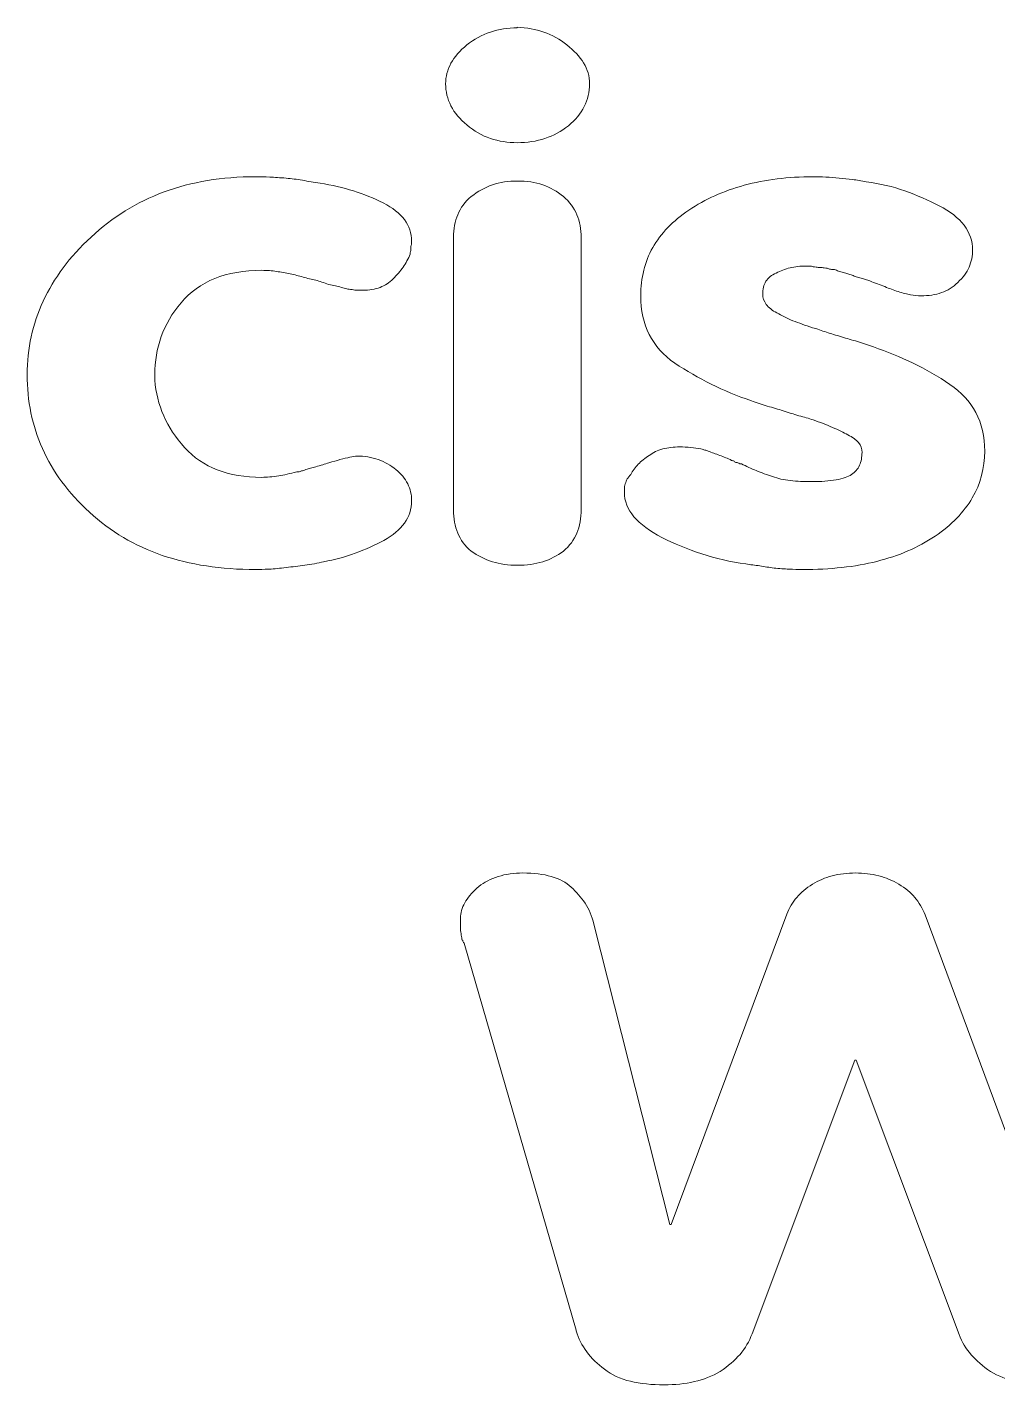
# Model space of a CAD drawing. Header units: millimetres. Extents: x -847 to 848, y -600 to 600.
# Drawn here: x -136.5 to -59.1, y -599.2 to -490.8 of the extents above; entities that cross this region are included whole.
import ezdxf

# ---------------------------------------------------------------- set-up
doc = ezdxf.new("R2010")
doc.units = ezdxf.units.MM
doc.header["$MEASUREMENT"] = 0

msp = doc.modelspace()

# ---------------------------------------------------------------- linework, layer by layer
at = {"color": 250, "lineweight": 5}
for points, knots in [([(-97.4213, -490.7982), (-96.6667, -490.8359), (-95.9593, -490.9679), (-95.299, -491.1943), (-95.299, -491.1943), (-94.6388, -491.4207), (-94.0257, -491.7602), (-93.4598, -492.213), (-93.4598, -492.213), (-92.8938, -492.6657), (-92.4505, -493.1468), (-92.1298, -493.6561), (-92.1298, -493.6561), (-91.8092, -494.1654), (-91.6488, -494.7219), (-91.6488, -495.3256), (-91.6488, -495.3256), (-91.6488, -495.967), (-91.7903, -496.5706), (-92.0733, -497.1366), (-92.0733, -497.1366), (-92.3562, -497.7025), (-92.7807, -498.2118), (-93.3466, -498.6646), (-93.3466, -498.6646), (-93.9125, -499.1173), (-94.535, -499.4569), (-95.2142, -499.6832), (-95.2142, -499.6832), (-95.8933, -499.9096), (-96.629, -500.0228), (-97.4213, -500.0228), (-97.4213, -500.0228), (-98.1759, -500.0228), (-98.8927, -499.9096), (-99.5718, -499.6832), (-99.5718, -499.6832), (-100.2509, -499.4569), (-100.8734, -499.0984), (-101.4394, -498.608), (-101.4394, -498.608), (-102.0053, -498.1552), (-102.4298, -497.6459), (-102.7127, -497.08), (-102.7127, -497.08), (-102.9957, -496.514), (-103.1372, -495.9292), (-103.1372, -495.3256), (-103.1372, -495.3256), (-103.1372, -494.7597), (-102.9957, -494.2126), (-102.7127, -493.6844), (-102.7127, -493.6844), (-102.4298, -493.1562), (-102.0053, -492.6657), (-101.4394, -492.213), (-101.4394, -492.213), (-100.8734, -491.7602), (-100.2509, -491.4207), (-99.5718, -491.1943), (-99.5718, -491.1943), (-98.8927, -490.9679), (-98.1759, -490.8547), (-97.4213, -490.8547), (-97.4213, -490.8547), (-97.4213, -490.8547), (-97.4213, -490.7982), (-97.4213, -490.7982)], [0, 0, 0, 0, 0.05882353, 0.05882353, 0.05882353, 0.05882353, 0.11764706, 0.11764706, 0.11764706, 0.11764706, 0.17647059, 0.17647059, 0.17647059, 0.17647059, 0.23529412, 0.23529412, 0.23529412, 0.23529412, 0.29411765, 0.29411765, 0.29411765, 0.29411765, 0.35294118, 0.35294118, 0.35294118, 0.35294118, 0.41176471, 0.41176471, 0.41176471, 0.41176471, 0.47058824, 0.47058824, 0.47058824, 0.47058824, 0.52941176, 0.52941176, 0.52941176, 0.52941176, 0.58823529, 0.58823529, 0.58823529, 0.58823529, 0.64705882, 0.64705882, 0.64705882, 0.64705882, 0.70588235, 0.70588235, 0.70588235, 0.70588235, 0.76470588, 0.76470588, 0.76470588, 0.76470588, 0.82352941, 0.82352941, 0.82352941, 0.82352941, 0.88235294, 0.88235294, 0.88235294, 0.88235294, 0.94117647, 0.94117647, 0.94117647, 0.94117647, 1, 1, 1, 1]), ([(-105.8536, -507.8326), (-105.8536, -507.8703), (-105.8536, -507.9175), (-105.8536, -507.9741), (-105.8536, -507.9741), (-105.8536, -508.0307), (-105.8536, -508.0779), (-105.8536, -508.1156), (-105.8536, -508.1156), (-105.8914, -508.191), (-105.9102, -508.2476), (-105.9102, -508.2854), (-105.9102, -508.2854), (-105.9102, -508.3231), (-105.9102, -508.3608), (-105.9102, -508.3985), (-105.9102, -508.3985), (-105.9102, -508.4363), (-105.9102, -508.474), (-105.9102, -508.5117), (-105.9102, -508.5117), (-105.9102, -508.5495), (-105.9102, -508.5872), (-105.9102, -508.6249), (-105.9102, -508.6249), (-105.9479, -508.7004), (-105.9668, -508.757), (-105.9668, -508.7947), (-105.9668, -508.7947), (-105.9668, -508.8324), (-105.9668, -508.8702), (-105.9668, -508.9079), (-105.9668, -508.9079), (-106.1177, -509.2852), (-106.3064, -509.6342), (-106.5327, -509.9548), (-106.5327, -509.9548), (-106.7591, -510.2755), (-107.0232, -510.5868), (-107.325, -510.8886), (-107.325, -510.8886), (-107.6269, -511.1905), (-107.9759, -511.4168), (-108.372, -511.5677), (-108.372, -511.5677), (-108.7682, -511.7187), (-109.2303, -511.7941), (-109.7585, -511.7941), (-109.7585, -511.7941), (-109.9094, -511.7941), (-110.0509, -511.7941), (-110.183, -511.7941), (-110.183, -511.7941), (-110.315, -511.7941), (-110.4565, -511.7753), (-110.6074, -511.7375), (-110.6074, -511.7375), (-110.7583, -511.7375), (-110.8998, -511.7187), (-111.0319, -511.6809), (-111.0319, -511.6809), (-111.1639, -511.6432), (-111.3054, -511.6055), (-111.4563, -511.5677), (-111.4563, -511.5677), (-111.6072, -511.53), (-111.7676, -511.4923), (-111.9374, -511.4546), (-111.9374, -511.4546), (-112.1071, -511.4168), (-112.2864, -511.3791), (-112.475, -511.3414), (-112.475, -511.3414), (-112.6636, -511.2659), (-112.8428, -511.1999), (-113.0126, -511.1433), (-113.0126, -511.1433), (-113.1824, -511.0867), (-113.3428, -511.0395), (-113.4937, -511.0018), (-113.4937, -511.0018), (-113.8332, -510.9264), (-114.1728, -510.8415), (-114.5123, -510.7472), (-114.5123, -510.7472), (-114.8519, -510.6528), (-115.1915, -510.5679), (-115.531, -510.4925), (-115.531, -510.4925), (-115.9083, -510.417), (-116.2762, -510.351), (-116.6346, -510.2944), (-116.6346, -510.2944), (-116.993, -510.2378), (-117.3797, -510.2095), (-117.7947, -510.2095), (-117.7947, -510.2095), (-119.2284, -510.2095), (-120.4829, -510.4265), (-121.5582, -510.8603), (-121.5582, -510.8603), (-122.6334, -511.2942), (-123.5295, -511.945), (-124.2463, -512.8128), (-124.2463, -512.8128), (-124.9632, -513.6428), (-125.4914, -514.5389), (-125.8309, -515.501), (-125.8309, -515.501), (-126.1705, -516.463), (-126.3403, -517.4723), (-126.3403, -518.5287), (-126.3403, -518.5287), (-126.3403, -518.5664), (-126.3403, -518.6041), (-126.3403, -518.6419), (-126.3403, -518.6419), (-126.3403, -518.6796), (-126.3403, -518.7173), (-126.3403, -518.755), (-126.3403, -518.755), (-126.3403, -518.7928), (-126.3403, -518.8305), (-126.3403, -518.8682), (-126.3403, -518.8682), (-126.3403, -518.906), (-126.3403, -518.9437), (-126.3403, -518.9814), (-126.3403, -518.9814), (-126.2648, -519.9624), (-126.029, -520.9056), (-125.6328, -521.8111), (-125.6328, -521.8111), (-125.2367, -522.7165), (-124.6802, -523.5654), (-123.9634, -524.3577), (-123.9634, -524.3577), (-123.2465, -525.15), (-122.3788, -525.7443), (-121.3601, -526.1404), (-121.3601, -526.1404), (-120.3414, -526.5366), (-119.153, -526.7346), (-117.7947, -526.7346), (-117.7947, -526.7346), (-117.6061, -526.7346), (-117.3986, -526.7252), (-117.1722, -526.7063), (-117.1722, -526.7063), (-116.9458, -526.6875), (-116.7006, -526.6592), (-116.4365, -526.6215), (-116.4365, -526.6215), (-116.2479, -526.5837), (-116.0309, -526.5366), (-115.7857, -526.48), (-115.7857, -526.48), (-115.5404, -526.4234), (-115.2858, -526.3574), (-115.0217, -526.2819), (-115.0217, -526.2819), (-114.9462, -526.2819), (-114.8802, -526.2819), (-114.8236, -526.2819), (-114.8236, -526.2819), (-114.767, -526.2819), (-114.701, -526.263), (-114.6255, -526.2253), (-114.6255, -526.2253), (-114.5878, -526.2253), (-114.5406, -526.2159), (-114.484, -526.197), (-114.484, -526.197), (-114.4274, -526.1781), (-114.3614, -526.1499), (-114.286, -526.1121), (-114.286, -526.1121), (-114.1728, -526.0744), (-114.0502, -526.0367), (-113.9181, -525.9989), (-113.9181, -525.9989), (-113.7861, -525.9612), (-113.6446, -525.9235), (-113.4937, -525.8858), (-113.4937, -525.8858), (-113.1164, -525.7726), (-112.7674, -525.6688), (-112.4467, -525.5745), (-112.4467, -525.5745), (-112.126, -525.4802), (-111.8336, -525.3953), (-111.5695, -525.3198), (-111.5695, -525.3198), (-111.2677, -525.2444), (-111.0036, -525.1783), (-110.7772, -525.1217), (-110.7772, -525.1217), (-110.5508, -525.0652), (-110.3622, -525.0369), (-110.2113, -525.0369), (-110.2113, -525.0369), (-109.6076, -525.0369), (-109.0417, -525.1312), (-108.5135, -525.3198), (-108.5135, -525.3198), (-107.9853, -525.5085), (-107.5137, -525.7726), (-107.0987, -526.1121), (-107.0987, -526.1121), (-106.6837, -526.4517), (-106.3724, -526.829), (-106.1649, -527.244), (-106.1649, -527.244), (-105.9574, -527.659), (-105.8536, -528.1117), (-105.8536, -528.6022), (-105.8536, -528.6022), (-105.8536, -529.2813), (-106.0423, -529.8756), (-106.4196, -530.3849), (-106.4196, -530.3849), (-106.7968, -530.8942), (-107.3439, -531.3564), (-108.0607, -531.7714), (-108.0607, -531.7714), (-108.7776, -532.1487), (-109.5416, -532.4883), (-110.3528, -532.7901), (-110.3528, -532.7901), (-111.1639, -533.0919), (-112.0034, -533.3183), (-112.8711, -533.4692), (-112.8711, -533.4692), (-113.3616, -533.5824), (-113.8615, -533.6767), (-114.3709, -533.7522), (-114.3709, -533.7522), (-114.8802, -533.8276), (-115.3801, -533.8842), (-115.8706, -533.9219), (-115.8706, -533.9219), (-116.361, -533.9974), (-116.8138, -534.0446), (-117.2288, -534.0634), (-117.2288, -534.0634), (-117.6438, -534.0823), (-118.0022, -534.0917), (-118.3041, -534.0917), (-118.3041, -534.0917), (-121.0583, -534.0917), (-123.5389, -533.7144), (-125.746, -532.9599), (-125.746, -532.9599), (-127.9532, -532.2053), (-129.8867, -531.0546), (-131.5468, -529.5077), (-131.5468, -529.5077), (-133.2446, -527.9608), (-134.4991, -526.2725), (-135.3102, -524.4426), (-135.3102, -524.4426), (-136.1214, -522.6128), (-136.527, -520.6415), (-136.527, -518.5287), (-136.527, -518.5287), (-136.527, -516.4536), (-136.1025, -514.5011), (-135.2536, -512.6713), (-135.2536, -512.6713), (-134.4047, -510.8415), (-133.1314, -509.1343), (-131.4336, -507.5497), (-131.4336, -507.5497), (-129.7358, -505.9651), (-127.7928, -504.7672), (-125.6045, -503.956), (-125.6045, -503.956), (-123.4163, -503.1448), (-120.9828, -502.7393), (-118.3041, -502.7393), (-118.3041, -502.7393), (-117.9268, -502.7393), (-117.5495, -502.7487), (-117.1722, -502.7676), (-117.1722, -502.7676), (-116.7949, -502.7864), (-116.361, -502.8147), (-115.8706, -502.8524), (-115.8706, -502.8524), (-115.4556, -502.8902), (-115.0217, -502.9468), (-114.5689, -503.0222), (-114.5689, -503.0222), (-114.1162, -503.0977), (-113.6446, -503.1731), (-113.1541, -503.2486), (-113.1541, -503.2486), (-112.2109, -503.3995), (-111.3243, -503.607), (-110.4942, -503.8711), (-110.4942, -503.8711), (-109.6642, -504.1352), (-108.8719, -504.4559), (-108.1173, -504.8332), (-108.1173, -504.8332), (-107.3628, -505.2105), (-106.7968, -505.6538), (-106.4196, -506.1631), (-106.4196, -506.1631), (-106.0423, -506.6725), (-105.8536, -507.2478), (-105.8536, -507.8892), (-105.8536, -507.8892), (-105.8536, -507.8892), (-105.8536, -507.8326), (-105.8536, -507.8326)], [0, 0, 0, 0, 0.01265823, 0.01265823, 0.01265823, 0.01265823, 0.02531646, 0.02531646, 0.02531646, 0.02531646, 0.03797468, 0.03797468, 0.03797468, 0.03797468, 0.05063291, 0.05063291, 0.05063291, 0.05063291, 0.06329114, 0.06329114, 0.06329114, 0.06329114, 0.07594937, 0.07594937, 0.07594937, 0.07594937, 0.08860759, 0.08860759, 0.08860759, 0.08860759, 0.10126582, 0.10126582, 0.10126582, 0.10126582, 0.11392405, 0.11392405, 0.11392405, 0.11392405, 0.12658228, 0.12658228, 0.12658228, 0.12658228, 0.13924051, 0.13924051, 0.13924051, 0.13924051, 0.15189873, 0.15189873, 0.15189873, 0.15189873, 0.16455696, 0.16455696, 0.16455696, 0.16455696, 0.17721519, 0.17721519, 0.17721519, 0.17721519, 0.18987342, 0.18987342, 0.18987342, 0.18987342, 0.20253165, 0.20253165, 0.20253165, 0.20253165, 0.21518987, 0.21518987, 0.21518987, 0.21518987, 0.2278481, 0.2278481, 0.2278481, 0.2278481, 0.24050633, 0.24050633, 0.24050633, 0.24050633, 0.25316456, 0.25316456, 0.25316456, 0.25316456, 0.26582278, 0.26582278, 0.26582278, 0.26582278, 0.27848101, 0.27848101, 0.27848101, 0.27848101, 0.29113924, 0.29113924, 0.29113924, 0.29113924, 0.30379747, 0.30379747, 0.30379747, 0.30379747, 0.3164557, 0.3164557, 0.3164557, 0.3164557, 0.32911392, 0.32911392, 0.32911392, 0.32911392, 0.34177215, 0.34177215, 0.34177215, 0.34177215, 0.35443038, 0.35443038, 0.35443038, 0.35443038, 0.36708861, 0.36708861, 0.36708861, 0.36708861, 0.37974684, 0.37974684, 0.37974684, 0.37974684, 0.39240506, 0.39240506, 0.39240506, 0.39240506, 0.40506329, 0.40506329, 0.40506329, 0.40506329, 0.41772152, 0.41772152, 0.41772152, 0.41772152, 0.43037975, 0.43037975, 0.43037975, 0.43037975, 0.44303797, 0.44303797, 0.44303797, 0.44303797, 0.4556962, 0.4556962, 0.4556962, 0.4556962, 0.46835443, 0.46835443, 0.46835443, 0.46835443, 0.48101266, 0.48101266, 0.48101266, 0.48101266, 0.49367089, 0.49367089, 0.49367089, 0.49367089, 0.50632911, 0.50632911, 0.50632911, 0.50632911, 0.51898734, 0.51898734, 0.51898734, 0.51898734, 0.53164557, 0.53164557, 0.53164557, 0.53164557, 0.5443038, 0.5443038, 0.5443038, 0.5443038, 0.55696203, 0.55696203, 0.55696203, 0.55696203, 0.56962025, 0.56962025, 0.56962025, 0.56962025, 0.58227848, 0.58227848, 0.58227848, 0.58227848, 0.59493671, 0.59493671, 0.59493671, 0.59493671, 0.60759494, 0.60759494, 0.60759494, 0.60759494, 0.62025316, 0.62025316, 0.62025316, 0.62025316, 0.63291139, 0.63291139, 0.63291139, 0.63291139, 0.64556962, 0.64556962, 0.64556962, 0.64556962, 0.65822785, 0.65822785, 0.65822785, 0.65822785, 0.67088608, 0.67088608, 0.67088608, 0.67088608, 0.6835443, 0.6835443, 0.6835443, 0.6835443, 0.69620253, 0.69620253, 0.69620253, 0.69620253, 0.70886076, 0.70886076, 0.70886076, 0.70886076, 0.72151899, 0.72151899, 0.72151899, 0.72151899, 0.73417722, 0.73417722, 0.73417722, 0.73417722, 0.74683544, 0.74683544, 0.74683544, 0.74683544, 0.75949367, 0.75949367, 0.75949367, 0.75949367, 0.7721519, 0.7721519, 0.7721519, 0.7721519, 0.78481013, 0.78481013, 0.78481013, 0.78481013, 0.79746835, 0.79746835, 0.79746835, 0.79746835, 0.81012658, 0.81012658, 0.81012658, 0.81012658, 0.82278481, 0.82278481, 0.82278481, 0.82278481, 0.83544304, 0.83544304, 0.83544304, 0.83544304, 0.84810127, 0.84810127, 0.84810127, 0.84810127, 0.86075949, 0.86075949, 0.86075949, 0.86075949, 0.87341772, 0.87341772, 0.87341772, 0.87341772, 0.88607595, 0.88607595, 0.88607595, 0.88607595, 0.89873418, 0.89873418, 0.89873418, 0.89873418, 0.91139241, 0.91139241, 0.91139241, 0.91139241, 0.92405063, 0.92405063, 0.92405063, 0.92405063, 0.93670886, 0.93670886, 0.93670886, 0.93670886, 0.94936709, 0.94936709, 0.94936709, 0.94936709, 0.96202532, 0.96202532, 0.96202532, 0.96202532, 0.97468354, 0.97468354, 0.97468354, 0.97468354, 0.98734177, 0.98734177, 0.98734177, 0.98734177, 1, 1, 1, 1]), ([(-61.0887, -508.5683), (-61.0887, -509.0588), (-61.183, -509.521), (-61.3716, -509.9548), (-61.3716, -509.9548), (-61.5603, -510.3887), (-61.8621, -510.7943), (-62.2771, -511.1716), (-62.2771, -511.1716), (-62.6544, -511.5489), (-63.0883, -511.8224), (-63.5788, -511.9922), (-63.5788, -511.9922), (-64.0692, -512.162), (-64.6163, -512.2469), (-65.22, -512.2469), (-65.22, -512.2469), (-65.4841, -512.2469), (-65.7576, -512.2186), (-66.0405, -512.162), (-66.0405, -512.162), (-66.3235, -512.1054), (-66.6536, -512.0205), (-67.0309, -511.9073), (-67.0309, -511.9073), (-67.3705, -511.7941), (-67.7289, -511.6621), (-68.1062, -511.5112), (-68.1062, -511.5112), (-68.4835, -511.3602), (-68.8796, -511.2093), (-69.2946, -511.0584), (-69.2946, -511.0584), (-69.4078, -511.0207), (-69.521, -510.983), (-69.6342, -510.9452), (-69.6342, -510.9452), (-69.7474, -510.9075), (-69.8606, -510.8698), (-69.9738, -510.832), (-69.9738, -510.832), (-70.1247, -510.7943), (-70.2567, -510.7566), (-70.3699, -510.7189), (-70.3699, -510.7189), (-70.4831, -510.6811), (-70.5963, -510.6434), (-70.7095, -510.6057), (-70.7095, -510.6057), (-70.8226, -510.5679), (-70.9358, -510.5302), (-71.049, -510.4925), (-71.049, -510.4925), (-71.1622, -510.4548), (-71.2754, -510.417), (-71.3886, -510.3793), (-71.3886, -510.3793), (-71.5395, -510.3416), (-71.6715, -510.3038), (-71.7847, -510.2661), (-71.7847, -510.2661), (-71.8979, -510.2284), (-72.0111, -510.1907), (-72.1243, -510.1529), (-72.1243, -510.1529), (-72.2375, -510.1529), (-72.3412, -510.1435), (-72.4355, -510.1246), (-72.4355, -510.1246), (-72.5299, -510.1058), (-72.6148, -510.0775), (-72.6902, -510.0397), (-72.6902, -510.0397), (-72.7657, -510.0397), (-72.8506, -510.0303), (-72.9449, -510.0114), (-72.9449, -510.0114), (-73.0392, -509.9926), (-73.143, -509.9831), (-73.2561, -509.9831), (-73.2561, -509.9831), (-73.3693, -509.9831), (-73.4731, -509.9737), (-73.5674, -509.9548), (-73.5674, -509.9548), (-73.6617, -509.936), (-73.7466, -509.9266), (-73.8221, -509.9266), (-73.8221, -509.9266), (-73.8975, -509.8888), (-73.9824, -509.87), (-74.0767, -509.87), (-74.0767, -509.87), (-74.1711, -509.87), (-74.2748, -509.87), (-74.388, -509.87), (-74.388, -509.87), (-74.8407, -509.87), (-75.2652, -509.9171), (-75.6613, -510.0114), (-75.6613, -510.0114), (-76.0575, -510.1058), (-76.4253, -510.2472), (-76.7649, -510.4359), (-76.7649, -510.4359), (-77.1422, -510.5868), (-77.4157, -510.8037), (-77.5855, -511.0867), (-77.5855, -511.0867), (-77.7553, -511.3697), (-77.8402, -511.7187), (-77.8402, -512.1337), (-77.8402, -512.1337), (-77.8402, -512.3978), (-77.7458, -512.6619), (-77.5572, -512.926), (-77.5572, -512.926), (-77.3686, -513.1901), (-77.0856, -513.4164), (-76.7083, -513.6051), (-76.7083, -513.6051), (-76.331, -513.8315), (-75.9066, -514.039), (-75.435, -514.2276), (-75.435, -514.2276), (-74.9634, -514.4163), (-74.4446, -514.6049), (-73.8787, -514.7935), (-73.8787, -514.7935), (-73.69, -514.8313), (-73.5014, -514.8879), (-73.3127, -514.9633), (-73.3127, -514.9633), (-73.1241, -515.0388), (-72.9355, -515.0954), (-72.7468, -515.1331), (-72.7468, -515.1331), (-72.5582, -515.2086), (-72.3695, -515.2746), (-72.1809, -515.3312), (-72.1809, -515.3312), (-71.9922, -515.3878), (-71.7847, -515.4538), (-71.5584, -515.5293), (-71.5584, -515.5293), (-71.1433, -515.6424), (-70.7189, -515.7651), (-70.285, -515.8971), (-70.285, -515.8971), (-69.8511, -516.0292), (-69.4267, -516.1706), (-69.0117, -516.3216), (-69.0117, -516.3216), (-67.9175, -516.6988), (-66.8611, -517.1327), (-65.8425, -517.6232), (-65.8425, -517.6232), (-64.8238, -518.1137), (-63.8429, -518.6796), (-62.8996, -519.321), (-62.8996, -519.321), (-61.9942, -519.9246), (-61.3056, -520.6698), (-60.834, -521.5564), (-60.834, -521.5564), (-60.3624, -522.443), (-60.1266, -523.4711), (-60.1266, -524.6407), (-60.1266, -524.6407), (-60.1266, -525.9989), (-60.4567, -527.244), (-61.117, -528.3758), (-61.117, -528.3758), (-61.7772, -529.5077), (-62.7676, -530.5264), (-64.0881, -531.4319), (-64.0881, -531.4319), (-65.4463, -532.3373), (-66.9932, -533.007), (-68.7287, -533.4409), (-68.7287, -533.4409), (-70.4642, -533.8748), (-72.445, -534.0917), (-74.671, -534.0917), (-74.671, -534.0917), (-75.0105, -534.0917), (-75.3689, -534.0823), (-75.7462, -534.0634), (-75.7462, -534.0634), (-76.1235, -534.0446), (-76.5197, -534.0163), (-76.9347, -533.9785), (-76.9347, -533.9785), (-77.1233, -533.9408), (-77.312, -533.9125), (-77.5006, -533.8936), (-77.5006, -533.8936), (-77.6893, -533.8748), (-77.8779, -533.8465), (-78.0665, -533.8088), (-78.0665, -533.8088), (-78.2552, -533.771), (-78.4438, -533.7427), (-78.6325, -533.7239), (-78.6325, -533.7239), (-78.8211, -533.705), (-79.0098, -533.6767), (-79.1984, -533.639), (-79.1984, -533.639), (-80.4057, -533.4881), (-81.5753, -533.224), (-82.7072, -532.8467), (-82.7072, -532.8467), (-83.839, -532.4694), (-84.8954, -532.0355), (-85.8764, -531.545), (-85.8764, -531.545), (-86.8573, -531.0168), (-87.6024, -530.4603), (-88.1118, -529.8756), (-88.1118, -529.8756), (-88.6211, -529.2908), (-88.8758, -528.6399), (-88.8758, -527.9231), (-88.8758, -527.9231), (-88.8758, -527.8476), (-88.8758, -527.7533), (-88.8758, -527.6401), (-88.8758, -527.6401), (-88.8758, -527.5269), (-88.8569, -527.3949), (-88.8192, -527.244), (-88.8192, -527.244), (-88.7815, -527.1685), (-88.7532, -527.1025), (-88.7343, -527.0459), (-88.7343, -527.0459), (-88.7154, -526.9893), (-88.6871, -526.9233), (-88.6494, -526.8478), (-88.6494, -526.8478), (-88.6117, -526.8101), (-88.5645, -526.7535), (-88.5079, -526.6781), (-88.5079, -526.6781), (-88.4513, -526.6026), (-88.4042, -526.546), (-88.3664, -526.5083), (-88.3664, -526.5083), (-88.2155, -526.2064), (-88.0175, -525.9329), (-87.7722, -525.6877), (-87.7722, -525.6877), (-87.527, -525.4424), (-87.2346, -525.2066), (-86.895, -524.9803), (-86.895, -524.9803), (-86.5932, -524.7539), (-86.2348, -524.5841), (-85.8198, -524.4709), (-85.8198, -524.4709), (-85.4048, -524.3577), (-84.952, -524.3012), (-84.4615, -524.3012), (-84.4615, -524.3012), (-84.1597, -524.3012), (-83.8673, -524.32), (-83.5843, -524.3577), (-83.5843, -524.3577), (-83.3014, -524.3955), (-83.0279, -524.4332), (-82.7638, -524.4709), (-82.7638, -524.4709), (-82.6506, -524.5087), (-82.5468, -524.537), (-82.4525, -524.5558), (-82.4525, -524.5558), (-82.3582, -524.5747), (-82.2733, -524.603), (-82.1978, -524.6407), (-82.1978, -524.6407), (-81.896, -524.7539), (-81.5847, -524.8671), (-81.264, -524.9803), (-81.264, -524.9803), (-80.9433, -525.0935), (-80.6321, -525.2255), (-80.3303, -525.3764), (-80.3303, -525.3764), (-80.2925, -525.3764), (-80.2548, -525.3858), (-80.2171, -525.4047), (-80.2171, -525.4047), (-80.1793, -525.4236), (-80.1416, -525.433), (-80.1039, -525.433), (-80.1039, -525.433), (-80.1039, -525.4707), (-80.085, -525.499), (-80.0473, -525.5179), (-80.0473, -525.5179), (-80.0096, -525.5368), (-79.9718, -525.5462), (-79.9341, -525.5462), (-79.9341, -525.5462), (-79.8964, -525.5462), (-79.8586, -525.5556), (-79.8209, -525.5745), (-79.8209, -525.5745), (-79.7832, -525.5934), (-79.7455, -525.6028), (-79.7077, -525.6028), (-79.7077, -525.6028), (-79.7077, -525.6405), (-79.6889, -525.6594), (-79.6511, -525.6594), (-79.6511, -525.6594), (-79.6134, -525.6594), (-79.5757, -525.6594), (-79.538, -525.6594), (-79.538, -525.6594), (-79.1607, -525.848), (-78.7645, -526.0272), (-78.3495, -526.197), (-78.3495, -526.197), (-77.9345, -526.3668), (-77.5006, -526.5271), (-77.0479, -526.6781), (-77.0479, -526.6781), (-76.6329, -526.829), (-76.1612, -526.9327), (-75.633, -526.9893), (-75.633, -526.9893), (-75.1048, -527.0459), (-74.5389, -527.0742), (-73.9353, -527.0742), (-73.9353, -527.0742), (-73.1807, -527.0742), (-72.5299, -527.027), (-71.9828, -526.9327), (-71.9828, -526.9327), (-71.4357, -526.8384), (-71.0302, -526.6969), (-70.7661, -526.5083), (-70.7661, -526.5083), (-70.4642, -526.3196), (-70.2473, -526.0744), (-70.1152, -525.7726), (-70.1152, -525.7726), (-69.9832, -525.4707), (-69.9172, -525.1312), (-69.9172, -524.7539), (-69.9172, -524.7539), (-69.9172, -524.4521), (-70.0115, -524.188), (-70.2001, -523.9616), (-70.2001, -523.9616), (-70.3888, -523.7352), (-70.6717, -523.5277), (-71.049, -523.3391), (-71.049, -523.3391), (-71.3886, -523.1504), (-71.7942, -522.9524), (-72.2658, -522.7448), (-72.2658, -522.7448), (-72.7374, -522.5373), (-73.2561, -522.3393), (-73.8221, -522.1506), (-73.8221, -522.1506), (-74.1616, -522.0374), (-74.5389, -521.9242), (-74.9539, -521.8111), (-74.9539, -521.8111), (-75.3689, -521.6979), (-75.784, -521.5658), (-76.199, -521.4149), (-76.199, -521.4149), (-76.614, -521.3017), (-77.0384, -521.1791), (-77.4723, -521.0471), (-77.4723, -521.0471), (-77.9062, -520.915), (-78.3306, -520.7735), (-78.7457, -520.6226), (-78.7457, -520.6226), (-79.8775, -520.2453), (-80.9433, -519.802), (-81.9432, -519.2927), (-81.9432, -519.2927), (-82.943, -518.7833), (-83.9145, -518.2268), (-84.8577, -517.6232), (-84.8577, -517.6232), (-85.7632, -516.9818), (-86.4423, -516.2178), (-86.895, -515.3312), (-86.895, -515.3312), (-87.3478, -514.4446), (-87.5741, -513.4164), (-87.5741, -512.2469), (-87.5741, -512.2469), (-87.5741, -510.8132), (-87.2535, -509.5304), (-86.6121, -508.3985), (-86.6121, -508.3985), (-85.9707, -507.2667), (-85.0086, -506.2669), (-83.7258, -505.3991), (-83.7258, -505.3991), (-82.4431, -504.5314), (-80.9716, -503.8711), (-79.3116, -503.4184), (-79.3116, -503.4184), (-77.6515, -502.9656), (-75.8217, -502.7393), (-73.8221, -502.7393), (-73.8221, -502.7393), (-73.4825, -502.7393), (-73.143, -502.7487), (-72.8034, -502.7676), (-72.8034, -502.7676), (-72.4638, -502.7864), (-72.1054, -502.8147), (-71.7281, -502.8524), (-71.7281, -502.8524), (-71.3886, -502.8902), (-71.0396, -502.9279), (-70.6812, -502.9656), (-70.6812, -502.9656), (-70.3227, -503.0034), (-69.9549, -503.0599), (-69.5776, -503.1354), (-69.5776, -503.1354), (-68.4835, -503.2863), (-67.4554, -503.5316), (-66.4933, -503.8711), (-66.4933, -503.8711), (-65.5312, -504.2107), (-64.6163, -504.6068), (-63.7485, -505.0596), (-63.7485, -505.0596), (-62.8808, -505.5123), (-62.2205, -506.0311), (-61.7678, -506.6159), (-61.7678, -506.6159), (-61.315, -507.2007), (-61.0887, -507.8703), (-61.0887, -508.6249), (-61.0887, -508.6249), (-61.0887, -508.6249), (-61.0887, -508.5683), (-61.0887, -508.5683)], [0, 0, 0, 0, 0.00884956, 0.00884956, 0.00884956, 0.00884956, 0.01769912, 0.01769912, 0.01769912, 0.01769912, 0.02654867, 0.02654867, 0.02654867, 0.02654867, 0.03539823, 0.03539823, 0.03539823, 0.03539823, 0.04424779, 0.04424779, 0.04424779, 0.04424779, 0.05309735, 0.05309735, 0.05309735, 0.05309735, 0.0619469, 0.0619469, 0.0619469, 0.0619469, 0.07079646, 0.07079646, 0.07079646, 0.07079646, 0.07964602, 0.07964602, 0.07964602, 0.07964602, 0.08849558, 0.08849558, 0.08849558, 0.08849558, 0.09734513, 0.09734513, 0.09734513, 0.09734513, 0.10619469, 0.10619469, 0.10619469, 0.10619469, 0.11504425, 0.11504425, 0.11504425, 0.11504425, 0.12389381, 0.12389381, 0.12389381, 0.12389381, 0.13274336, 0.13274336, 0.13274336, 0.13274336, 0.14159292, 0.14159292, 0.14159292, 0.14159292, 0.15044248, 0.15044248, 0.15044248, 0.15044248, 0.15929204, 0.15929204, 0.15929204, 0.15929204, 0.16814159, 0.16814159, 0.16814159, 0.16814159, 0.17699115, 0.17699115, 0.17699115, 0.17699115, 0.18584071, 0.18584071, 0.18584071, 0.18584071, 0.19469027, 0.19469027, 0.19469027, 0.19469027, 0.20353982, 0.20353982, 0.20353982, 0.20353982, 0.21238938, 0.21238938, 0.21238938, 0.21238938, 0.22123894, 0.22123894, 0.22123894, 0.22123894, 0.2300885, 0.2300885, 0.2300885, 0.2300885, 0.23893805, 0.23893805, 0.23893805, 0.23893805, 0.24778761, 0.24778761, 0.24778761, 0.24778761, 0.25663717, 0.25663717, 0.25663717, 0.25663717, 0.26548673, 0.26548673, 0.26548673, 0.26548673, 0.27433628, 0.27433628, 0.27433628, 0.27433628, 0.28318584, 0.28318584, 0.28318584, 0.28318584, 0.2920354, 0.2920354, 0.2920354, 0.2920354, 0.30088496, 0.30088496, 0.30088496, 0.30088496, 0.30973451, 0.30973451, 0.30973451, 0.30973451, 0.31858407, 0.31858407, 0.31858407, 0.31858407, 0.32743363, 0.32743363, 0.32743363, 0.32743363, 0.33628319, 0.33628319, 0.33628319, 0.33628319, 0.34513274, 0.34513274, 0.34513274, 0.34513274, 0.3539823, 0.3539823, 0.3539823, 0.3539823, 0.36283186, 0.36283186, 0.36283186, 0.36283186, 0.37168142, 0.37168142, 0.37168142, 0.37168142, 0.38053097, 0.38053097, 0.38053097, 0.38053097, 0.38938053, 0.38938053, 0.38938053, 0.38938053, 0.39823009, 0.39823009, 0.39823009, 0.39823009, 0.40707965, 0.40707965, 0.40707965, 0.40707965, 0.4159292, 0.4159292, 0.4159292, 0.4159292, 0.42477876, 0.42477876, 0.42477876, 0.42477876, 0.43362832, 0.43362832, 0.43362832, 0.43362832, 0.44247788, 0.44247788, 0.44247788, 0.44247788, 0.45132743, 0.45132743, 0.45132743, 0.45132743, 0.46017699, 0.46017699, 0.46017699, 0.46017699, 0.46902655, 0.46902655, 0.46902655, 0.46902655, 0.47787611, 0.47787611, 0.47787611, 0.47787611, 0.48672566, 0.48672566, 0.48672566, 0.48672566, 0.49557522, 0.49557522, 0.49557522, 0.49557522, 0.50442478, 0.50442478, 0.50442478, 0.50442478, 0.51327434, 0.51327434, 0.51327434, 0.51327434, 0.52212389, 0.52212389, 0.52212389, 0.52212389, 0.53097345, 0.53097345, 0.53097345, 0.53097345, 0.53982301, 0.53982301, 0.53982301, 0.53982301, 0.54867257, 0.54867257, 0.54867257, 0.54867257, 0.55752212, 0.55752212, 0.55752212, 0.55752212, 0.56637168, 0.56637168, 0.56637168, 0.56637168, 0.57522124, 0.57522124, 0.57522124, 0.57522124, 0.5840708, 0.5840708, 0.5840708, 0.5840708, 0.59292035, 0.59292035, 0.59292035, 0.59292035, 0.60176991, 0.60176991, 0.60176991, 0.60176991, 0.61061947, 0.61061947, 0.61061947, 0.61061947, 0.61946903, 0.61946903, 0.61946903, 0.61946903, 0.62831858, 0.62831858, 0.62831858, 0.62831858, 0.63716814, 0.63716814, 0.63716814, 0.63716814, 0.6460177, 0.6460177, 0.6460177, 0.6460177, 0.65486726, 0.65486726, 0.65486726, 0.65486726, 0.66371681, 0.66371681, 0.66371681, 0.66371681, 0.67256637, 0.67256637, 0.67256637, 0.67256637, 0.68141593, 0.68141593, 0.68141593, 0.68141593, 0.69026549, 0.69026549, 0.69026549, 0.69026549, 0.69911504, 0.69911504, 0.69911504, 0.69911504, 0.7079646, 0.7079646, 0.7079646, 0.7079646, 0.71681416, 0.71681416, 0.71681416, 0.71681416, 0.72566372, 0.72566372, 0.72566372, 0.72566372, 0.73451327, 0.73451327, 0.73451327, 0.73451327, 0.74336283, 0.74336283, 0.74336283, 0.74336283, 0.75221239, 0.75221239, 0.75221239, 0.75221239, 0.76106195, 0.76106195, 0.76106195, 0.76106195, 0.7699115, 0.7699115, 0.7699115, 0.7699115, 0.77876106, 0.77876106, 0.77876106, 0.77876106, 0.78761062, 0.78761062, 0.78761062, 0.78761062, 0.79646018, 0.79646018, 0.79646018, 0.79646018, 0.80530973, 0.80530973, 0.80530973, 0.80530973, 0.81415929, 0.81415929, 0.81415929, 0.81415929, 0.82300885, 0.82300885, 0.82300885, 0.82300885, 0.83185841, 0.83185841, 0.83185841, 0.83185841, 0.84070796, 0.84070796, 0.84070796, 0.84070796, 0.84955752, 0.84955752, 0.84955752, 0.84955752, 0.85840708, 0.85840708, 0.85840708, 0.85840708, 0.86725664, 0.86725664, 0.86725664, 0.86725664, 0.87610619, 0.87610619, 0.87610619, 0.87610619, 0.88495575, 0.88495575, 0.88495575, 0.88495575, 0.89380531, 0.89380531, 0.89380531, 0.89380531, 0.90265487, 0.90265487, 0.90265487, 0.90265487, 0.91150442, 0.91150442, 0.91150442, 0.91150442, 0.92035398, 0.92035398, 0.92035398, 0.92035398, 0.92920354, 0.92920354, 0.92920354, 0.92920354, 0.9380531, 0.9380531, 0.9380531, 0.9380531, 0.94690265, 0.94690265, 0.94690265, 0.94690265, 0.95575221, 0.95575221, 0.95575221, 0.95575221, 0.96460177, 0.96460177, 0.96460177, 0.96460177, 0.97345133, 0.97345133, 0.97345133, 0.97345133, 0.98230088, 0.98230088, 0.98230088, 0.98230088, 0.99115044, 0.99115044, 0.99115044, 0.99115044, 1, 1, 1, 1]), ([(-102.5146, -529.2813), (-102.5146, -529.2813), (-102.5146, -507.5497), (-102.5146, -507.5497), (-102.5146, -507.5497), (-102.5146, -506.9083), (-102.4015, -506.314), (-102.1751, -505.767), (-102.1751, -505.767), (-101.9487, -505.2199), (-101.5903, -504.7389), (-101.0998, -504.3239), (-101.0998, -504.3239), (-100.5716, -503.9088), (-100.0057, -503.5976), (-99.402, -503.3901), (-99.402, -503.3901), (-98.7984, -503.1826), (-98.1381, -503.0788), (-97.4213, -503.0788), (-97.4213, -503.0788), (-96.6667, -503.0788), (-95.9876, -503.1826), (-95.3839, -503.3901), (-95.3839, -503.3901), (-94.7803, -503.5976), (-94.2332, -503.9088), (-93.7427, -504.3239), (-93.7427, -504.3239), (-93.2523, -504.7389), (-92.8938, -505.2199), (-92.6675, -505.767), (-92.6675, -505.767), (-92.4411, -506.314), (-92.3279, -506.9271), (-92.3279, -507.6062), (-92.3279, -507.6062), (-92.3279, -507.6062), (-92.3279, -529.2813), (-92.3279, -529.2813), (-92.3279, -529.2813), (-92.3279, -529.9982), (-92.4411, -530.6301), (-92.6675, -531.1772), (-92.6675, -531.1772), (-92.8938, -531.7243), (-93.2523, -532.2053), (-93.7427, -532.6203), (-93.7427, -532.6203), (-94.2332, -532.9976), (-94.7803, -533.2806), (-95.3839, -533.4692), (-95.3839, -533.4692), (-95.9876, -533.6578), (-96.6667, -533.7522), (-97.4213, -533.7522), (-97.4213, -533.7522), (-98.1381, -533.7522), (-98.7984, -533.6578), (-99.402, -533.4692), (-99.402, -533.4692), (-100.0057, -533.2806), (-100.5716, -532.9976), (-101.0998, -532.6203), (-101.0998, -532.6203), (-101.5903, -532.2053), (-101.9487, -531.7243), (-102.1751, -531.1772), (-102.1751, -531.1772), (-102.4015, -530.6301), (-102.5146, -530.017), (-102.5146, -529.3379), (-102.5146, -529.3379), (-102.5146, -529.3379), (-102.5146, -529.2813), (-102.5146, -529.2813)], [0, 0, 0, 0, 0.05263158, 0.05263158, 0.05263158, 0.05263158, 0.10526316, 0.10526316, 0.10526316, 0.10526316, 0.15789474, 0.15789474, 0.15789474, 0.15789474, 0.21052632, 0.21052632, 0.21052632, 0.21052632, 0.26315789, 0.26315789, 0.26315789, 0.26315789, 0.31578947, 0.31578947, 0.31578947, 0.31578947, 0.36842105, 0.36842105, 0.36842105, 0.36842105, 0.42105263, 0.42105263, 0.42105263, 0.42105263, 0.47368421, 0.47368421, 0.47368421, 0.47368421, 0.52631579, 0.52631579, 0.52631579, 0.52631579, 0.57894737, 0.57894737, 0.57894737, 0.57894737, 0.63157895, 0.63157895, 0.63157895, 0.63157895, 0.68421053, 0.68421053, 0.68421053, 0.68421053, 0.73684211, 0.73684211, 0.73684211, 0.73684211, 0.78947368, 0.78947368, 0.78947368, 0.78947368, 0.84210526, 0.84210526, 0.84210526, 0.84210526, 0.89473684, 0.89473684, 0.89473684, 0.89473684, 0.94736842, 0.94736842, 0.94736842, 0.94736842, 1, 1, 1, 1]), ([(-92.7244, -594.8159), (-92.7244, -594.8159), (-101.6661, -563.9162), (-101.6661, -563.9162), (-101.6661, -563.9162), (-101.7038, -563.8785), (-101.7321, -563.8407), (-101.751, -563.803), (-101.751, -563.803), (-101.7699, -563.7653), (-101.7793, -563.7275), (-101.7793, -563.6898), (-101.7793, -563.6898), (-101.817, -563.6898), (-101.8359, -563.671), (-101.8359, -563.6332), (-101.8359, -563.6332), (-101.8359, -563.5955), (-101.8359, -563.5578), (-101.8359, -563.52), (-101.8359, -563.52), (-101.8359, -563.4823), (-101.8453, -563.4446), (-101.8642, -563.4069), (-101.8642, -563.4069), (-101.883, -563.3691), (-101.8925, -563.3314), (-101.8925, -563.2937), (-101.8925, -563.2937), (-101.8925, -563.2937), (-101.8925, -563.2748), (-101.8925, -563.2371), (-101.8925, -563.2371), (-101.8925, -563.1993), (-101.8925, -563.1616), (-101.8925, -563.1239), (-101.8925, -563.1239), (-101.9302, -563.0484), (-101.9491, -562.9635), (-101.9491, -562.8692), (-101.9491, -562.8692), (-101.9491, -562.7749), (-101.9491, -562.69), (-101.9491, -562.6146), (-101.9491, -562.6146), (-101.9491, -562.5391), (-101.9491, -562.4542), (-101.9491, -562.3599), (-101.9491, -562.3599), (-101.9491, -562.2656), (-101.9491, -562.1618), (-101.9491, -562.0486), (-101.9491, -562.0486), (-101.9491, -562.0486), (-101.9491, -562.0392), (-101.9491, -562.0203), (-101.9491, -562.0203), (-101.9491, -562.0015), (-101.9491, -561.9732), (-101.9491, -561.9354), (-101.9491, -561.9354), (-101.9491, -561.8977), (-101.9491, -561.8694), (-101.9491, -561.8505), (-101.9491, -561.8505), (-101.9491, -561.8317), (-101.9491, -561.8034), (-101.9491, -561.7657), (-101.9491, -561.7657), (-101.9113, -561.3506), (-101.7699, -560.9451), (-101.5246, -560.5489), (-101.5246, -560.5489), (-101.2794, -560.1528), (-100.9304, -559.766), (-100.4777, -559.3888), (-100.4777, -559.3888), (-100.0626, -559.0492), (-99.5533, -558.7851), (-98.9496, -558.5965), (-98.9496, -558.5965), (-98.346, -558.4078), (-97.6857, -558.3135), (-96.9689, -558.3135), (-96.9689, -558.3135), (-96.1011, -558.3135), (-95.3466, -558.4078), (-94.7052, -558.5965), (-94.7052, -558.5965), (-94.0638, -558.7851), (-93.5356, -559.0681), (-93.1206, -559.4453), (-93.1206, -559.4453), (-92.7056, -559.8226), (-92.3377, -560.2471), (-92.017, -560.7187), (-92.017, -560.7187), (-91.6963, -561.1903), (-91.4605, -561.7468), (-91.3096, -562.3882), (-91.3096, -562.3882), (-91.3096, -562.3882), (-85.2542, -586.3836), (-85.2542, -586.3836), (-85.2542, -586.3836), (-85.2542, -586.3836), (-85.141, -586.3836), (-85.141, -586.3836), (-85.141, -586.3836), (-85.141, -586.3836), (-75.9163, -561.5959), (-75.9163, -561.5959), (-75.9163, -561.5959), (-75.7277, -561.1054), (-75.4636, -560.6621), (-75.124, -560.2659), (-75.124, -560.2659), (-74.7845, -559.8698), (-74.3695, -559.5208), (-73.879, -559.219), (-73.879, -559.219), (-73.3885, -558.9171), (-72.8603, -558.6908), (-72.2944, -558.5399), (-72.2944, -558.5399), (-71.7285, -558.3889), (-71.1059, -558.3135), (-70.4268, -558.3135), (-70.4268, -558.3135), (-69.7854, -558.3135), (-69.1723, -558.3889), (-68.5876, -558.5399), (-68.5876, -558.5399), (-68.0028, -558.6908), (-67.4651, -558.9171), (-66.9747, -559.219), (-66.9747, -559.219), (-66.4465, -559.5208), (-66.022, -559.8698), (-65.7013, -560.2659), (-65.7013, -560.2659), (-65.3806, -560.6621), (-65.1071, -561.1243), (-64.8807, -561.6525), (-64.8807, -561.6525), (-64.8807, -561.6525), (-55.7127, -586.3836), (-55.7127, -586.3836), (-55.7127, -586.3836), (-55.7127, -586.3836), (-55.5429, -586.3836), (-55.5429, -586.3836), (-55.5429, -586.3836), (-55.5429, -586.3836), (-49.544, -562.3316), (-49.544, -562.3316), (-49.544, -562.3316), (-49.3931, -561.7279), (-49.1668, -561.1903), (-48.8649, -560.7187), (-48.8649, -560.7187), (-48.5631, -560.2471), (-48.2047, -559.8226), (-47.7897, -559.4453), (-47.7897, -559.4453), (-47.3747, -559.0681), (-46.8276, -558.7851), (-46.1485, -558.5965), (-46.1485, -558.5965), (-45.4694, -558.4078), (-44.7148, -558.3135), (-43.8848, -558.3135), (-43.8848, -558.3135), (-43.1679, -558.3135), (-42.5171, -558.4078), (-41.9323, -558.5965), (-41.9323, -558.5965), (-41.3475, -558.7851), (-40.8287, -559.0492), (-40.376, -559.3888), (-40.376, -559.3888), (-39.961, -559.766), (-39.6214, -560.1528), (-39.3573, -560.5489), (-39.3573, -560.5489), (-39.0932, -560.9451), (-38.9234, -561.3506), (-38.848, -561.7657), (-38.848, -561.7657), (-38.848, -561.8034), (-38.848, -561.8317), (-38.848, -561.8505), (-38.848, -561.8505), (-38.848, -561.8694), (-38.848, -561.8977), (-38.848, -561.9354), (-38.848, -561.9354), (-38.848, -561.9732), (-38.848, -562.0015), (-38.848, -562.0203), (-38.848, -562.0203), (-38.848, -562.0392), (-38.848, -562.0486), (-38.848, -562.0486), (-38.848, -562.0486), (-38.848, -562.1618), (-38.848, -562.2656), (-38.848, -562.3599), (-38.848, -562.3599), (-38.848, -562.4542), (-38.848, -562.5391), (-38.848, -562.6146), (-38.848, -562.6146), (-38.848, -562.6523), (-38.8574, -562.69), (-38.8763, -562.7277), (-38.8763, -562.7277), (-38.8951, -562.7655), (-38.9046, -562.8032), (-38.9046, -562.8409), (-38.9046, -562.8409), (-38.9046, -562.9164), (-38.914, -562.973), (-38.9329, -563.0107), (-38.9329, -563.0107), (-38.9517, -563.0484), (-38.9612, -563.0862), (-38.9612, -563.1239), (-38.9612, -563.1239), (-38.9612, -563.1616), (-38.9612, -563.1993), (-38.9612, -563.2371), (-38.9612, -563.2371), (-38.9612, -563.2748), (-38.9612, -563.2937), (-38.9612, -563.2937), (-38.9612, -563.2937), (-38.9989, -563.3314), (-39.0178, -563.3691), (-39.0178, -563.4069), (-39.0178, -563.4069), (-39.0178, -563.4446), (-39.0178, -563.4823), (-39.0178, -563.52), (-39.0178, -563.52), (-39.0555, -563.5578), (-39.0838, -563.6238), (-39.1027, -563.7181), (-39.1027, -563.7181), (-39.1215, -563.8124), (-39.131, -563.8973), (-39.131, -563.9728), (-39.131, -563.9728), (-39.131, -563.9728), (-48.1292, -594.8159), (-48.1292, -594.8159), (-48.1292, -594.8159), (-48.2801, -595.4196), (-48.5537, -595.9855), (-48.9498, -596.5137), (-48.9498, -596.5137), (-49.346, -597.0419), (-49.827, -597.5135), (-50.3929, -597.9285), (-50.3929, -597.9285), (-50.9966, -598.3813), (-51.6946, -598.702), (-52.4869, -598.8906), (-52.4869, -598.8906), (-53.2792, -599.0792), (-54.1658, -599.1736), (-55.1467, -599.1736), (-55.1467, -599.1736), (-56.0145, -599.1736), (-56.8257, -599.0887), (-57.5802, -598.9189), (-57.5802, -598.9189), (-58.3348, -598.7491), (-59.0328, -598.4756), (-59.6742, -598.0983), (-59.6742, -598.0983), (-60.2778, -597.6833), (-60.7872, -597.24), (-61.2022, -596.7684), (-61.2022, -596.7684), (-61.6172, -596.2968), (-61.9379, -595.7591), (-62.1643, -595.1555), (-62.1643, -595.1555), (-62.1643, -595.1555), (-70.3702, -573.254), (-70.3702, -573.254), (-70.3702, -573.254), (-70.3702, -573.254), (-70.4834, -573.254), (-70.4834, -573.254), (-70.4834, -573.254), (-70.4834, -573.254), (-78.6894, -595.0989), (-78.6894, -595.0989), (-78.6894, -595.0989), (-78.9158, -595.7025), (-79.2365, -596.2496), (-79.6515, -596.7401), (-79.6515, -596.7401), (-80.0665, -597.2305), (-80.5947, -597.6833), (-81.2361, -598.0983), (-81.2361, -598.0983), (-81.8775, -598.4756), (-82.566, -598.7491), (-83.3017, -598.9189), (-83.3017, -598.9189), (-84.0374, -599.0887), (-84.8392, -599.1736), (-85.7069, -599.1736), (-85.7069, -599.1736), (-86.6879, -599.1736), (-87.5839, -599.0792), (-88.3951, -598.8906), (-88.3951, -598.8906), (-89.2062, -598.702), (-89.8948, -598.3813), (-90.4607, -597.9285), (-90.4607, -597.9285), (-91.0266, -597.5135), (-91.4982, -597.0513), (-91.8755, -596.542), (-91.8755, -596.542), (-92.2528, -596.0327), (-92.5358, -595.4762), (-92.7244, -594.8725), (-92.7244, -594.8725), (-92.7244, -594.8725), (-92.7244, -594.8159), (-92.7244, -594.8159)], [0, 0, 0, 0, 0.01190476, 0.01190476, 0.01190476, 0.01190476, 0.02380952, 0.02380952, 0.02380952, 0.02380952, 0.03571429, 0.03571429, 0.03571429, 0.03571429, 0.04761905, 0.04761905, 0.04761905, 0.04761905, 0.05952381, 0.05952381, 0.05952381, 0.05952381, 0.07142857, 0.07142857, 0.07142857, 0.07142857, 0.08333333, 0.08333333, 0.08333333, 0.08333333, 0.0952381, 0.0952381, 0.0952381, 0.0952381, 0.10714286, 0.10714286, 0.10714286, 0.10714286, 0.11904762, 0.11904762, 0.11904762, 0.11904762, 0.13095238, 0.13095238, 0.13095238, 0.13095238, 0.14285714, 0.14285714, 0.14285714, 0.14285714, 0.1547619, 0.1547619, 0.1547619, 0.1547619, 0.16666667, 0.16666667, 0.16666667, 0.16666667, 0.17857143, 0.17857143, 0.17857143, 0.17857143, 0.19047619, 0.19047619, 0.19047619, 0.19047619, 0.20238095, 0.20238095, 0.20238095, 0.20238095, 0.21428571, 0.21428571, 0.21428571, 0.21428571, 0.22619048, 0.22619048, 0.22619048, 0.22619048, 0.23809524, 0.23809524, 0.23809524, 0.23809524, 0.25, 0.25, 0.25, 0.25, 0.26190476, 0.26190476, 0.26190476, 0.26190476, 0.27380952, 0.27380952, 0.27380952, 0.27380952, 0.28571429, 0.28571429, 0.28571429, 0.28571429, 0.29761905, 0.29761905, 0.29761905, 0.29761905, 0.30952381, 0.30952381, 0.30952381, 0.30952381, 0.32142857, 0.32142857, 0.32142857, 0.32142857, 0.33333333, 0.33333333, 0.33333333, 0.33333333, 0.3452381, 0.3452381, 0.3452381, 0.3452381, 0.35714286, 0.35714286, 0.35714286, 0.35714286, 0.36904762, 0.36904762, 0.36904762, 0.36904762, 0.38095238, 0.38095238, 0.38095238, 0.38095238, 0.39285714, 0.39285714, 0.39285714, 0.39285714, 0.4047619, 0.4047619, 0.4047619, 0.4047619, 0.41666667, 0.41666667, 0.41666667, 0.41666667, 0.42857143, 0.42857143, 0.42857143, 0.42857143, 0.44047619, 0.44047619, 0.44047619, 0.44047619, 0.45238095, 0.45238095, 0.45238095, 0.45238095, 0.46428571, 0.46428571, 0.46428571, 0.46428571, 0.47619048, 0.47619048, 0.47619048, 0.47619048, 0.48809524, 0.48809524, 0.48809524, 0.48809524, 0.5, 0.5, 0.5, 0.5, 0.51190476, 0.51190476, 0.51190476, 0.51190476, 0.52380952, 0.52380952, 0.52380952, 0.52380952, 0.53571429, 0.53571429, 0.53571429, 0.53571429, 0.54761905, 0.54761905, 0.54761905, 0.54761905, 0.55952381, 0.55952381, 0.55952381, 0.55952381, 0.57142857, 0.57142857, 0.57142857, 0.57142857, 0.58333333, 0.58333333, 0.58333333, 0.58333333, 0.5952381, 0.5952381, 0.5952381, 0.5952381, 0.60714286, 0.60714286, 0.60714286, 0.60714286, 0.61904762, 0.61904762, 0.61904762, 0.61904762, 0.63095238, 0.63095238, 0.63095238, 0.63095238, 0.64285714, 0.64285714, 0.64285714, 0.64285714, 0.6547619, 0.6547619, 0.6547619, 0.6547619, 0.66666667, 0.66666667, 0.66666667, 0.66666667, 0.67857143, 0.67857143, 0.67857143, 0.67857143, 0.69047619, 0.69047619, 0.69047619, 0.69047619, 0.70238095, 0.70238095, 0.70238095, 0.70238095, 0.71428571, 0.71428571, 0.71428571, 0.71428571, 0.72619048, 0.72619048, 0.72619048, 0.72619048, 0.73809524, 0.73809524, 0.73809524, 0.73809524, 0.75, 0.75, 0.75, 0.75, 0.76190476, 0.76190476, 0.76190476, 0.76190476, 0.77380952, 0.77380952, 0.77380952, 0.77380952, 0.78571429, 0.78571429, 0.78571429, 0.78571429, 0.79761905, 0.79761905, 0.79761905, 0.79761905, 0.80952381, 0.80952381, 0.80952381, 0.80952381, 0.82142857, 0.82142857, 0.82142857, 0.82142857, 0.83333333, 0.83333333, 0.83333333, 0.83333333, 0.8452381, 0.8452381, 0.8452381, 0.8452381, 0.85714286, 0.85714286, 0.85714286, 0.85714286, 0.86904762, 0.86904762, 0.86904762, 0.86904762, 0.88095238, 0.88095238, 0.88095238, 0.88095238, 0.89285714, 0.89285714, 0.89285714, 0.89285714, 0.9047619, 0.9047619, 0.9047619, 0.9047619, 0.91666667, 0.91666667, 0.91666667, 0.91666667, 0.92857143, 0.92857143, 0.92857143, 0.92857143, 0.94047619, 0.94047619, 0.94047619, 0.94047619, 0.95238095, 0.95238095, 0.95238095, 0.95238095, 0.96428571, 0.96428571, 0.96428571, 0.96428571, 0.97619048, 0.97619048, 0.97619048, 0.97619048, 0.98809524, 0.98809524, 0.98809524, 0.98809524, 1, 1, 1, 1])]:
    msp.add_open_spline(points, degree=3, knots=knots, dxfattribs=at)

doc.saveas('drawing.dxf')
